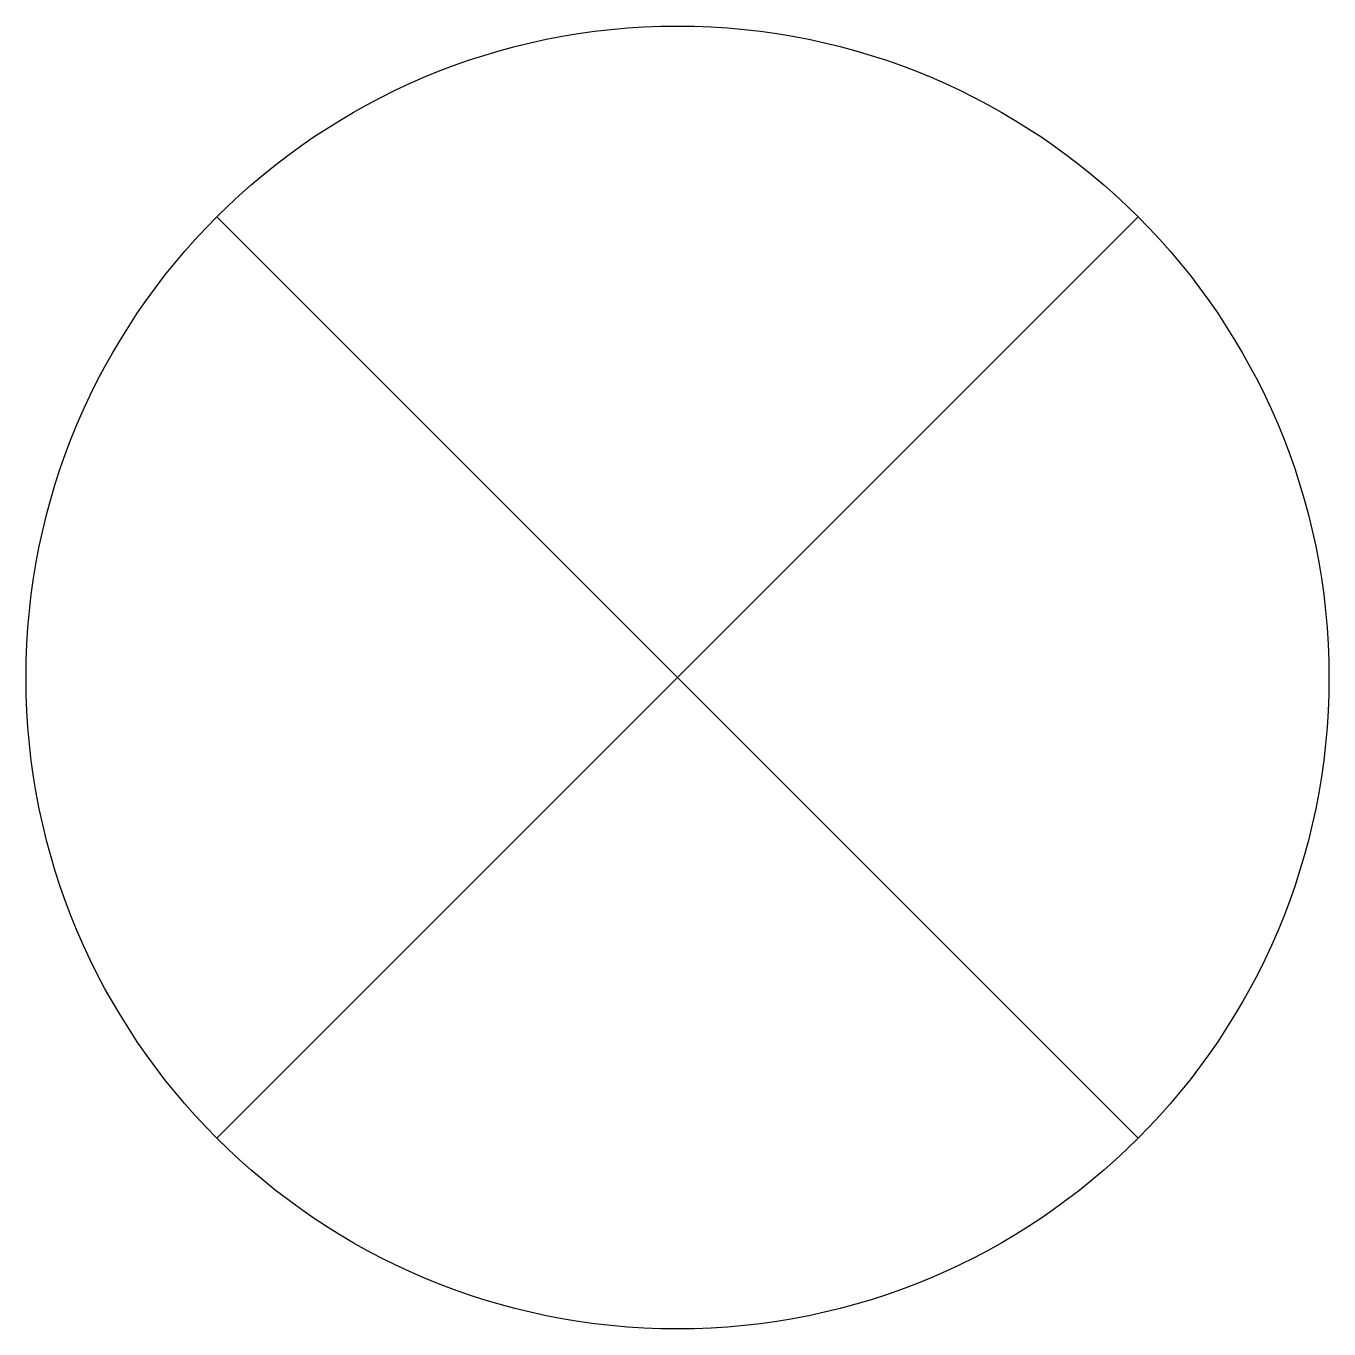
# Model space of a CAD drawing. Extents: x -855.141 to -855.035, y 49.502 to 49.609.
import ezdxf

# ---------------------------------------------------------------- set-up
doc = ezdxf.new("R2010")
doc.units = 0
doc.header["$LTSCALE"] = 96
doc.header["$MEASUREMENT"] = 0
doc.layers.get('0').update_dxf_attribs({"linetype": 'CONTINUOUS'})

msp = doc.modelspace()

# ---------------------------------------------------------------- linework, layer by layer
at = {"color": 8}
for p, q in [((-855.05049, 49.59289), (-855.12587, 49.51751)), ((-855.12587, 49.59289), (-855.05049, 49.51751))]:
    msp.add_line(p, q, dxfattribs=at)
msp.add_circle((-855.08818, 49.5552), 0.0533)

doc.saveas('drawing.dxf')
